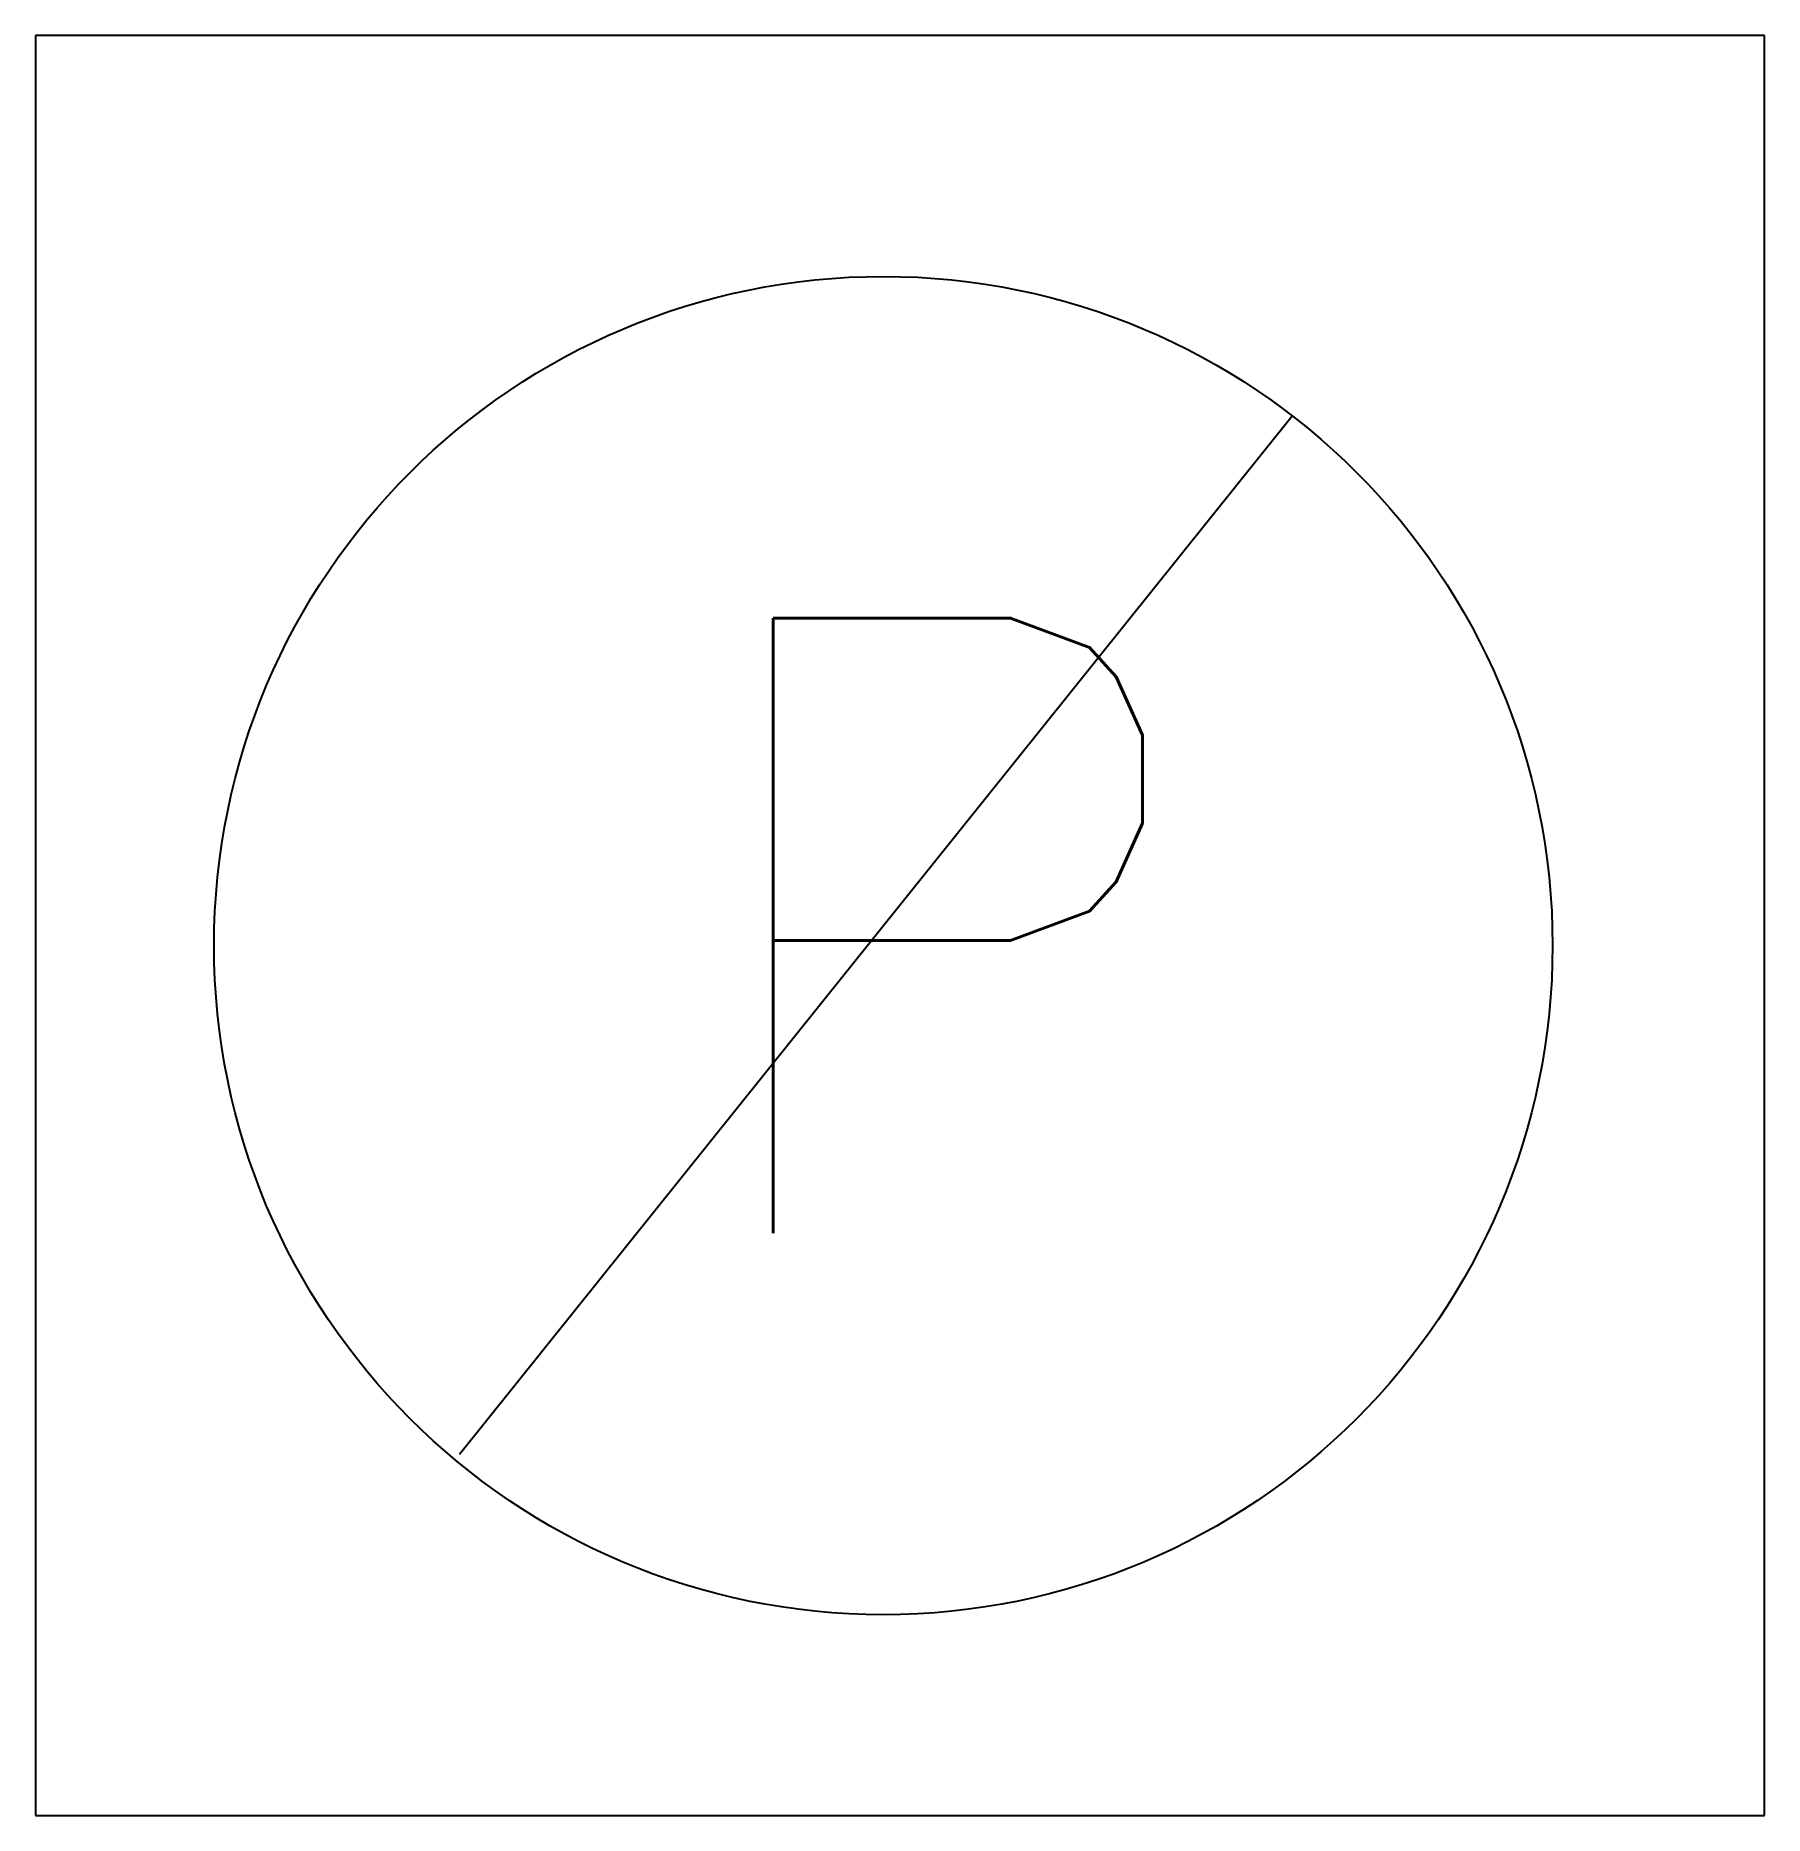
# Model space of a CAD drawing. Header units: feet. Extents: x -0.117 to 0.117, y 0 to 0.241.
import ezdxf
from ezdxf.enums import TextEntityAlignment as Align

# ---------------------------------------------------------------- set-up
doc = ezdxf.new("R2010")
doc.units = ezdxf.units.FT
doc.header["$MEASUREMENT"] = 0
doc.styles.add('S6', font='SIMPLEX', dxfattribs={"height": 8.333333})

msp = doc.modelspace()

# ---------------------------------------------------------------- linework, layer by layer
for p, q in [((-0.11702, 0.24099), (-0.11702, 0)), ((0.11702, 0.24099), (-0.11702, 0.24099)), ((0.11702, 0), (0.11702, 0.24099)), ((-0.05964, 0.04892), (0.05307, 0.18952)), ((-0.11702, 0), (0.11702, 0))]:
    msp.add_line(p, q)
msp.add_circle((-0.00226, 0.11778), 0.0906)

# ---------------------------------------------------------------- texts
at = {"style": 'S6'}
msp.add_text('P', height=0.0833, dxfattribs=at).set_placement((0.00604, 0.07882), align=Align.CENTER)

doc.saveas('drawing.dxf')
